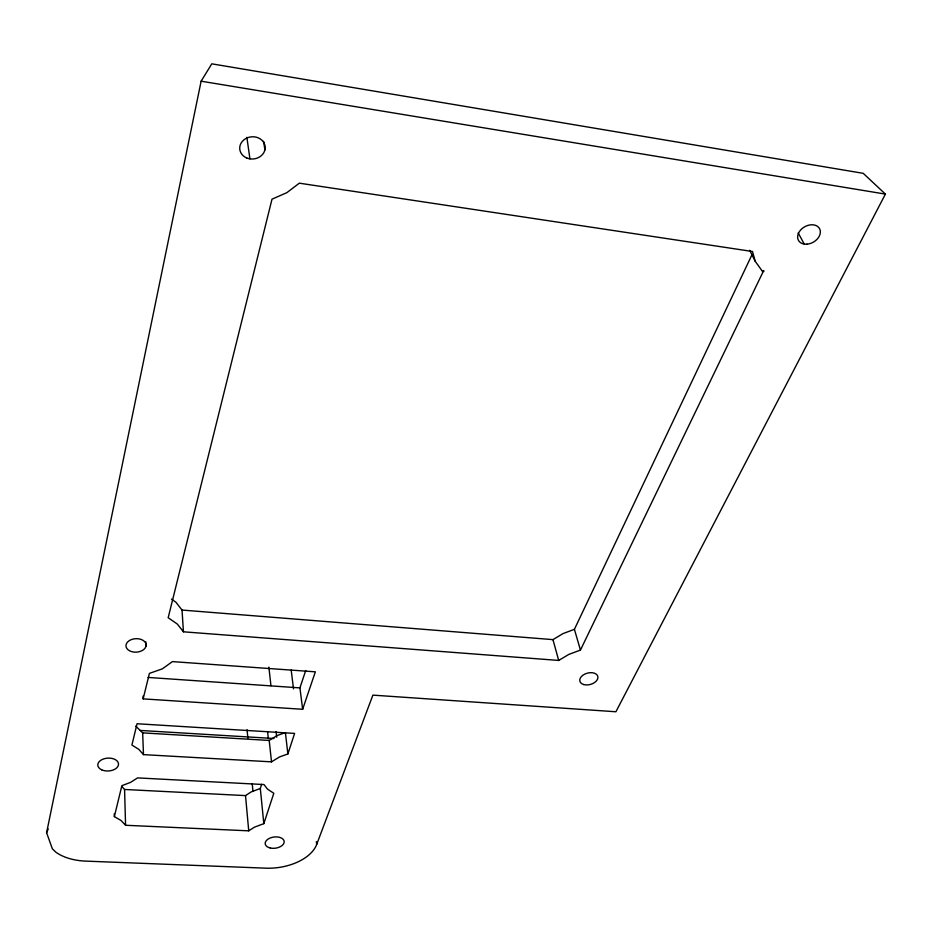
<?xml version="1.0" encoding="UTF-8"?>
<svg xmlns="http://www.w3.org/2000/svg" width="932" height="932" viewBox="0 0 932 932"><rect width="100%" height="100%" fill="white"/><g stroke="black" fill="none" stroke-linecap="round" stroke-linejoin="round"><path stroke-width="1.4" d="M46.6 832.73L201.126 81.189L211.785 63.83L863.23 173.329L885.4 194.101L615.901 711.757L372.893 695.132L316.694 844.439A43.501 25.642 -7.4 0 1 265.748 868.17L85.581 861.11A45.342 26.853 -3.5 0 1 55.85 852.186L52.367 848.819L46.6 832.73L48.231 828.944M114.356 816.607L121.871 785.664L130.492 782.402L137.587 777.894L263.977 784.558L267.472 789.101L273.81 793.283L263.814 823.655L254.354 827.208L248.728 830.831L125.575 825.274L120.974 820.451L114.356 816.607L114.287 813.741M143.155 698.872L149.4 673.393L162.378 668.838L172.42 661.603L315.354 671.832L302.655 709.287L143.155 698.872L143.05 696.146M263.814 823.655L260.308 788.472L261.636 784.313M287.883 753.953L294.617 733.402L137.051 723.745L131.913 745.052L138.763 749.305L143.493 754.629L271.503 761.852L279.518 756.947L287.883 753.953L285.39 732.587L277.13 735.558L269.208 740.451L142.654 732.867L135.711 726.11M302.655 709.287L299.929 687.886L305.719 670.492M761.968 270.688L764.1 271.002L763.215 271.55L761.968 270.688L755.246 261.356L752.485 251.5L299.335 183.173L286.846 192.668L272.004 199.168L168.179 617.706L177.301 624.044L183.441 631.814L558.699 660.438L568.8 654.427L580.438 650.082L574.415 629.321L752.077 254.518M580.438 650.082L763.215 271.55M121.859 786.55L124.573 789.474L245.512 795.602L251.011 792.002L260.308 788.472M171.465 599.09L175.962 602.27L182.031 610.064L552.956 639.632L562.916 633.644L574.415 629.321M140.254 730.443L273.938 738.505M148.071 677.436L299.929 687.886M201.126 81.189L885.4 194.101M798.211 232.965L804.269 244.091M749.712 250.3L755.246 261.356M552.956 639.632L558.699 660.438M263.605 141.315L264.921 149.889M246.875 137.342L249.916 158.848M316.344 841.631L316.694 844.439M291.192 670.096L293.51 688.865M268.87 667.102L270.944 685.719M276.047 731.527L276.688 737.247M269.208 740.451L271.503 761.852M267.577 731.562L268.334 738.692M247.062 729.674L247.877 738.237M252.246 783.917L252.933 791.058M245.512 795.602L248.728 830.831M182.031 610.064L183.441 631.814M145.8 641.845L145.986 646.179A10.089 6.745 -3.3 0 1 129.665 650.851A10.089 6.745 -3.3 0 1 132.46 639.224A10.089 6.745 -3.3 0 1 145.986 646.179M142.654 732.867L143.493 754.629M124.573 789.474L125.575 825.274M246.689 157.951A12.757 11.114 -5.6 0 0 265.177 146.988A12.757 11.114 -5.6 0 0 245.489 138.74A12.757 11.114 -5.6 0 0 246.689 157.951M807.03 244.172A12.081 8.842 -29.5 0 0 819.682 228.876A12.081 8.842 -29.5 0 0 800.273 230.414A12.081 8.842 -29.5 0 0 807.03 244.172M583.665 684.542A9.285 5.848 -15.1 0 0 597.901 677.855A9.285 5.848 -15.1 0 0 584.947 674.022A9.285 5.848 -15.1 0 0 583.665 684.542M270.303 848.004A9.565 5.639 -7.4 0 0 284.178 841.526A9.565 5.639 -7.4 0 0 269.546 838.264A9.565 5.639 -7.4 0 0 270.303 848.004M101.693 769.832A10.392 6.442 -3.4 0 0 118.422 765.137A10.392 6.442 -3.4 0 0 104.372 758.683A10.392 6.442 -3.4 0 0 101.693 769.832"/></g></svg>
